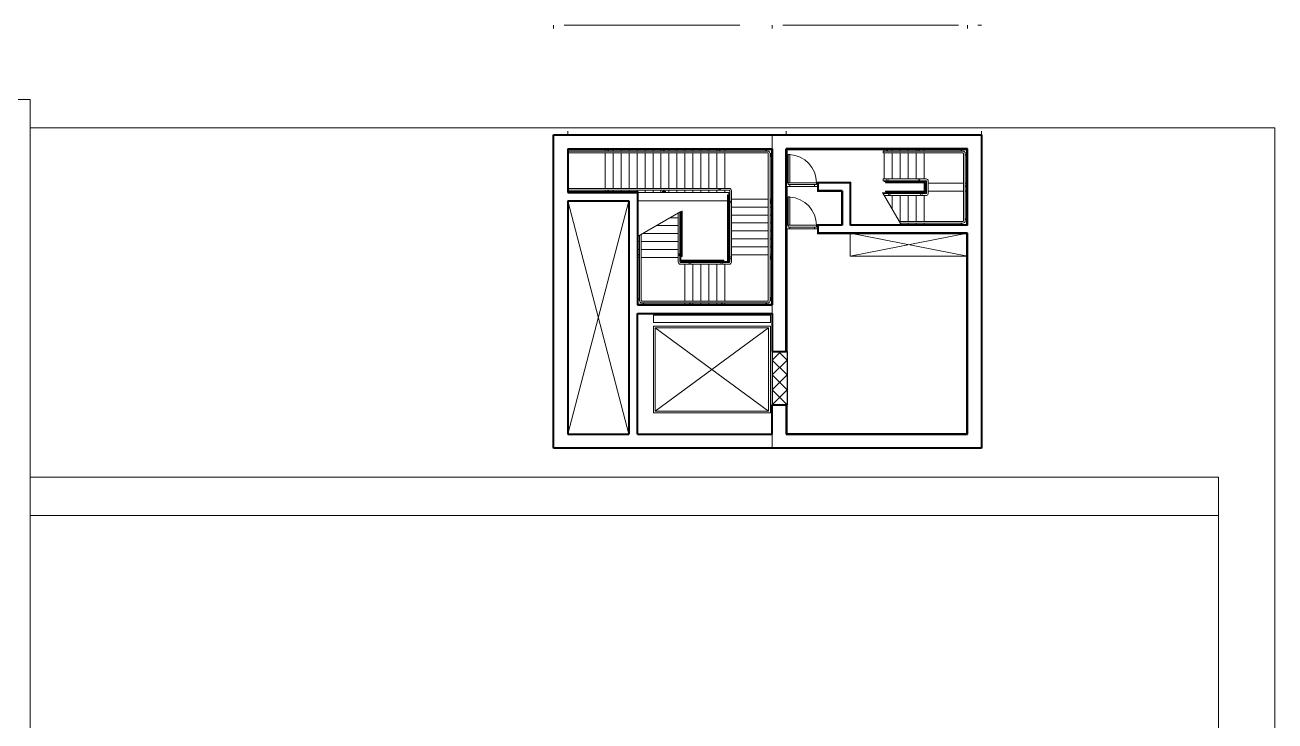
# Model space of a CAD drawing. Header units: metres. Extents: x 1807 to 3745, y 842 to 1968.
# Drawn here: x 3627.85 to 3663.15, y 1423.05 to 1442.7 of the extents above; entities that cross this region are included whole.
import ezdxf

# ---------------------------------------------------------------- set-up
doc = ezdxf.new("R2010")
doc.units = ezdxf.units.M
doc.header["$MEASUREMENT"] = 0
doc.linetypes.add('DGN1', pattern=[7.299439, 0, -7.299439])
doc.linetypes.add('DGN2', pattern=[9.732586, 4.866293, -4.866293])
doc.layers.add('Level 1', color=7, linetype='Continuous', lineweight=0)

msp = doc.modelspace()

# ---------------------------------------------------------------- linework, layer by layer
at = {"layer": 'Level 1', "color": 7, "linetype": 'DGN1', "lineweight": 0}
for p, q in [((3643.175, 1442.7), (3642.775, 1442.7)), ((3642.775, 1442.7), (3642.775, 1439.6)), ((3643.175, 1439.6), (3643.175, 1442.7)), ((3649.35, 1442.7), (3648.95, 1442.7)), ((3648.95, 1442.7), (3648.95, 1439.6)), ((3649.35, 1439.6), (3649.35, 1442.7)), ((3654.862, 1442.7), (3654.462, 1442.7)), ((3654.462, 1442.7), (3654.462, 1439.6)), ((3654.862, 1439.6), (3654.862, 1442.7)), ((3642.775, 1439.6), (3643.175, 1439.6)), ((3648.95, 1439.6), (3649.35, 1439.6)), ((3654.462, 1439.6), (3654.862, 1439.6))]:
    msp.add_line(p, q, dxfattribs=at)
at = {"layer": 'Level 1', "color": 7, "linetype": 'DGN2', "lineweight": 0}
for p, q in [((3643.175, 1442.7), (3648.95, 1442.7)), ((3649.35, 1442.7), (3654.462, 1442.7)), ((3654.462, 1436.82), (3651.15, 1436.175)), ((3651.15, 1436.82), (3654.462, 1436.175)), ((3651.15, 1436.82), (3654.462, 1436.82)), ((3651.15, 1436.175), (3651.15, 1436.82)), ((3654.462, 1436.82), (3654.462, 1436.175)), ((3654.462, 1436.175), (3651.15, 1436.175))]:
    msp.add_line(p, q, dxfattribs=at)
at = {"layer": 'Level 1', "color": 7, "linetype": 'Continuous', "lineweight": 0}
for p, q in [((3626, 1440.6), (3628, 1440.6)), ((3628, 1440.6), (3628, 1439.8)), ((3628, 1439.8), (3628, 1404.2)), ((3628, 1439.8), (3663.15, 1439.8)), ((3654.863, 1439.6), (3648.95, 1439.6)), ((3648.95, 1439.6), (3648.95, 1430.75)), ((3654.863, 1430.75), (3654.863, 1439.6)), ((3663.15, 1439.8), (3663.15, 1404.2)), ((3652.115, 1439.2), (3652.115, 1439.14)), ((3652.34, 1439.2), (3652.34, 1439.14)), ((3652.565, 1439.2), (3652.565, 1439.14)), ((3652.79, 1439.2), (3652.79, 1439.14)), ((3653.015, 1439.2), (3653.015, 1439.14)), ((3653.24, 1439.2), (3653.24, 1439.14)), ((3644.235, 1439.18), (3644.235, 1439.14)), ((3644.235, 1439.09), (3644.235, 1438.085)), ((3644.46, 1439.18), (3644.46, 1439.14)), ((3644.46, 1439.09), (3644.46, 1438.085)), ((3644.685, 1439.18), (3644.685, 1439.14)), ((3644.685, 1439.09), (3644.685, 1438.085)), ((3644.91, 1439.18), (3644.91, 1439.14)), ((3644.91, 1439.09), (3644.91, 1438.085)), ((3645.135, 1439.18), (3645.135, 1439.14)), ((3645.135, 1439.09), (3645.135, 1438.085)), ((3645.36, 1439.18), (3645.36, 1439.14)), ((3645.36, 1439.09), (3645.36, 1438.085)), ((3645.585, 1439.18), (3645.585, 1439.14)), ((3645.585, 1439.09), (3645.585, 1438.085)), ((3645.81, 1439.18), (3645.81, 1439.14)), ((3645.81, 1439.09), (3645.81, 1438.085)), ((3646.035, 1439.18), (3646.035, 1439.14)), ((3646.035, 1439.09), (3646.035, 1438.085)), ((3646.26, 1439.18), (3646.26, 1439.14)), ((3646.26, 1439.09), (3646.26, 1438.085)), ((3646.485, 1439.18), (3646.485, 1439.14)), ((3646.485, 1439.09), (3646.485, 1438.085)), ((3646.71, 1439.18), (3646.71, 1439.14)), ((3646.71, 1439.09), (3646.71, 1438.085)), ((3646.935, 1439.18), (3646.935, 1439.14)), ((3646.935, 1439.09), (3646.935, 1438.085)), ((3647.16, 1439.18), (3647.16, 1439.14)), ((3647.16, 1439.09), (3647.16, 1438.085)), ((3647.385, 1439.18), (3647.385, 1439.14)), ((3647.385, 1439.09), (3647.385, 1438.085)), ((3647.61, 1439.18), (3647.61, 1439.14)), ((3647.61, 1439.09), (3647.61, 1438.085)), ((3649.4, 1438.245), (3649.4, 1439.045)), ((3649.4, 1439.045), (3649.45, 1439.045)), ((3649.45, 1439.045), (3649.45, 1438.245)), ((3652.115, 1439.09), (3652.115, 1438.355)), ((3652.34, 1439.09), (3652.34, 1438.355)), ((3652.565, 1439.09), (3652.565, 1438.355)), ((3652.79, 1439.09), (3652.79, 1438.355)), ((3653.015, 1439.09), (3653.015, 1438.355)), ((3653.24, 1439.09), (3653.24, 1438.355)), ((3649.35, 1438.245), (3649.35, 1438.145)), ((3649.4, 1438.245), (3649.35, 1438.245)), ((3649.35, 1438.245), (3649.35, 1438.145)), ((3649.4, 1438.245), (3649.35, 1438.245)), ((3649.35, 1438.145), (3649.45, 1438.145)), ((3649.35, 1438.145), (3649.45, 1438.145)), ((3649.4, 1438.195), (3649.4, 1438.245)), ((3649.45, 1438.245), (3649.4, 1438.245)), ((3649.4, 1438.195), (3649.4, 1438.245)), ((3649.4, 1438.195), (3649.4, 1438.245)), ((3649.4, 1438.245), (3650.2, 1438.245)), ((3649.45, 1438.195), (3649.4, 1438.195)), ((3649.45, 1438.195), (3649.4, 1438.195)), ((3650.2, 1438.195), (3649.4, 1438.195)), ((3649.45, 1438.145), (3649.45, 1438.195)), ((3649.45, 1438.145), (3649.45, 1438.195)), ((3649.45, 1438.145), (3649.45, 1438.195)), ((3649.45, 1438.195), (3650.15, 1438.195)), ((3650.15, 1438.145), (3649.45, 1438.145)), ((3650.15, 1438.145), (3650.15, 1438.195)), ((3650.15, 1438.195), (3650.2, 1438.195)), ((3650.15, 1438.145), (3650.15, 1438.195)), ((3650.15, 1438.195), (3650.2, 1438.195)), ((3650.15, 1438.195), (3650.15, 1438.145)), ((3650.25, 1438.145), (3650.15, 1438.145)), ((3650.25, 1438.145), (3650.15, 1438.145)), ((3650.2, 1438.195), (3650.2, 1438.245)), ((3650.2, 1438.245), (3650.25, 1438.245)), ((3650.2, 1438.195), (3650.2, 1438.245)), ((3650.2, 1438.245), (3650.25, 1438.245)), ((3650.2, 1438.245), (3650.2, 1438.195)), ((3650.25, 1438.245), (3650.25, 1438.145)), ((3650.25, 1438.245), (3650.25, 1438.145)), ((3652.115, 1438.305), (3652.115, 1438.28)), ((3652.115, 1438.28), (3653.285, 1438.28)), ((3652.34, 1438.305), (3652.34, 1438.28)), ((3652.565, 1438.305), (3652.565, 1438.28)), ((3652.79, 1438.305), (3652.79, 1438.28)), ((3653.015, 1438.305), (3653.015, 1438.28)), ((3653.24, 1438.305), (3653.24, 1438.28)), ((3653.285, 1438.28), (3653.285, 1437.965)), ((3653.285, 1438.235), (3653.31, 1438.235)), ((3653.36, 1438.235), (3654.349, 1438.235)), ((3654.399, 1438.235), (3654.459, 1438.235)), ((3644.235, 1438.035), (3644.235, 1437.995)), ((3644.46, 1438.035), (3644.46, 1437.995)), ((3644.685, 1438.035), (3644.685, 1437.995)), ((3644.91, 1438.035), (3644.91, 1437.995)), ((3645.135, 1438.035), (3645.135, 1437.995)), ((3645.165, 1437.975), (3647.61, 1437.975)), ((3645.36, 1438.035), (3645.36, 1437.975)), ((3645.585, 1438.035), (3645.585, 1437.975)), ((3645.81, 1438.035), (3645.81, 1437.975)), ((3646.035, 1438.035), (3646.035, 1437.975)), ((3646.26, 1438.035), (3646.26, 1437.975)), ((3646.485, 1438.035), (3646.485, 1437.975)), ((3646.71, 1438.035), (3646.71, 1437.975)), ((3646.935, 1438.035), (3646.935, 1437.975)), ((3647.16, 1438.035), (3647.16, 1437.975)), ((3647.385, 1438.035), (3647.385, 1437.975)), ((3647.61, 1438.035), (3647.61, 1437.975)), ((3647.725, 1437.785), (3647.725, 1436.02)), ((3647.725, 1437.785), (3647.75, 1437.785)), ((3647.8, 1437.785), (3648.84, 1437.785)), ((3648.89, 1437.785), (3648.93, 1437.785)), ((3649.4, 1437.045), (3649.4, 1437.845)), ((3649.4, 1437.845), (3649.45, 1437.845)), ((3649.45, 1437.845), (3649.45, 1437.045)), ((3652.064, 1437.974), (3652.598, 1437.05)), ((3652.07, 1437.965), (3653.285, 1437.965)), ((3652.115, 1437.965), (3652.115, 1437.94)), ((3652.34, 1437.965), (3652.34, 1437.94)), ((3652.34, 1437.89), (3652.34, 1437.508)), ((3652.565, 1437.965), (3652.565, 1437.94)), ((3652.565, 1437.89), (3652.565, 1437.155)), ((3652.79, 1437.965), (3652.79, 1437.94)), ((3652.79, 1437.89), (3652.79, 1437.155)), ((3653.015, 1437.965), (3653.015, 1437.94)), ((3653.015, 1437.89), (3653.015, 1437.155)), ((3653.24, 1437.965), (3653.24, 1437.94)), ((3653.24, 1437.89), (3653.24, 1437.155)), ((3653.285, 1438.01), (3653.31, 1438.01)), ((3653.36, 1438.01), (3654.349, 1438.01)), ((3654.399, 1438.01), (3654.459, 1438.01)), ((3643.175, 1431.15), (3643.175, 1437.735)), ((3643.175, 1437.735), (3644.905, 1437.735)), ((3643.175, 1437.735), (3644.905, 1431.15)), ((3644.905, 1437.735), (3643.175, 1431.15)), ((3644.905, 1437.735), (3644.905, 1431.15)), ((3646.37, 1437.43), (3645.165, 1436.735)), ((3646.37, 1437.43), (3646.37, 1436.02)), ((3647.725, 1437.56), (3647.75, 1437.56)), ((3647.8, 1437.56), (3648.84, 1437.56)), ((3648.89, 1437.56), (3648.93, 1437.56)), ((3646.075, 1437.26), (3646.295, 1437.26)), ((3646.345, 1437.26), (3646.37, 1437.26)), ((3647.725, 1437.335), (3647.75, 1437.335)), ((3647.725, 1437.11), (3647.75, 1437.11)), ((3647.8, 1437.335), (3648.84, 1437.335)), ((3647.8, 1437.11), (3648.84, 1437.11)), ((3648.89, 1437.335), (3648.93, 1437.335)), ((3648.89, 1437.11), (3648.93, 1437.11)), ((3652.565, 1437.105), (3652.565, 1437.045)), ((3652.79, 1437.105), (3652.79, 1437.045)), ((3653.015, 1437.105), (3653.015, 1437.045)), ((3653.24, 1437.105), (3653.24, 1437.045)), ((3645.296, 1436.81), (3646.295, 1436.81)), ((3645.685, 1437.035), (3646.295, 1437.035)), ((3646.345, 1437.035), (3646.37, 1437.035)), ((3646.345, 1436.81), (3646.37, 1436.81)), ((3647.725, 1436.885), (3647.75, 1436.885)), ((3647.8, 1436.885), (3648.84, 1436.885)), ((3648.89, 1436.885), (3648.93, 1436.885)), ((3649.35, 1437.045), (3649.35, 1436.945)), ((3649.4, 1437.045), (3649.35, 1437.045)), ((3649.35, 1437.045), (3649.35, 1436.945)), ((3649.4, 1437.045), (3649.35, 1437.045)), ((3649.35, 1436.945), (3649.45, 1436.945)), ((3649.35, 1436.945), (3649.45, 1436.945)), ((3649.4, 1436.995), (3649.4, 1437.045)), ((3649.45, 1437.045), (3649.4, 1437.045)), ((3649.4, 1436.995), (3649.4, 1437.045)), ((3649.4, 1436.995), (3649.4, 1437.045)), ((3649.4, 1437.045), (3650.2, 1437.045)), ((3649.45, 1436.995), (3649.4, 1436.995)), ((3649.45, 1436.995), (3649.4, 1436.995)), ((3650.2, 1436.995), (3649.4, 1436.995)), ((3649.45, 1436.945), (3649.45, 1436.995)), ((3649.45, 1436.945), (3649.45, 1436.995)), ((3649.45, 1436.945), (3649.45, 1436.995)), ((3649.45, 1436.995), (3650.15, 1436.995)), ((3650.15, 1436.945), (3649.45, 1436.945)), ((3650.15, 1436.945), (3650.15, 1436.995)), ((3650.15, 1436.995), (3650.2, 1436.995)), ((3650.15, 1436.945), (3650.15, 1436.995)), ((3650.15, 1436.995), (3650.2, 1436.995)), ((3650.15, 1436.995), (3650.15, 1436.945)), ((3650.25, 1436.945), (3650.15, 1436.945)), ((3650.25, 1436.945), (3650.15, 1436.945)), ((3650.2, 1436.995), (3650.2, 1437.045)), ((3650.2, 1437.045), (3650.25, 1437.045)), ((3650.2, 1436.995), (3650.2, 1437.045)), ((3650.2, 1437.045), (3650.25, 1437.045)), ((3650.2, 1437.045), (3650.2, 1436.995)), ((3650.25, 1437.045), (3650.25, 1436.945)), ((3650.25, 1437.045), (3650.25, 1436.945)), ((3645.165, 1436.585), (3645.205, 1436.585)), ((3645.255, 1436.585), (3646.295, 1436.585)), ((3646.345, 1436.585), (3646.37, 1436.585)), ((3647.725, 1436.66), (3647.75, 1436.66)), ((3647.725, 1436.435), (3647.75, 1436.435)), ((3647.8, 1436.66), (3648.84, 1436.66)), ((3647.8, 1436.435), (3648.84, 1436.435)), ((3648.89, 1436.66), (3648.93, 1436.66)), ((3648.89, 1436.435), (3648.93, 1436.435)), ((3645.165, 1436.36), (3645.205, 1436.36)), ((3645.165, 1436.135), (3645.205, 1436.135)), ((3645.255, 1436.36), (3646.295, 1436.36)), ((3645.255, 1436.135), (3646.295, 1436.135)), ((3646.345, 1436.36), (3646.37, 1436.36)), ((3646.345, 1436.135), (3646.37, 1436.135)), ((3646.37, 1436.02), (3647.725, 1436.02)), ((3646.485, 1436.02), (3646.485, 1435.995)), ((3646.71, 1436.02), (3646.71, 1435.995)), ((3646.935, 1436.02), (3646.935, 1435.995)), ((3647.16, 1436.02), (3647.16, 1435.995)), ((3647.385, 1436.02), (3647.385, 1435.995)), ((3647.61, 1436.02), (3647.61, 1435.995)), ((3647.725, 1436.21), (3647.75, 1436.21)), ((3647.8, 1436.21), (3648.84, 1436.21)), ((3648.89, 1436.21), (3648.93, 1436.21)), ((3646.485, 1435.945), (3646.485, 1434.905)), ((3646.71, 1435.945), (3646.71, 1434.905)), ((3646.935, 1435.945), (3646.935, 1434.905)), ((3647.16, 1435.945), (3647.16, 1434.905)), ((3647.385, 1435.945), (3647.385, 1434.905)), ((3647.61, 1435.945), (3647.61, 1434.905)), ((3646.485, 1434.855), (3646.485, 1434.815)), ((3646.71, 1434.855), (3646.71, 1434.815)), ((3646.935, 1434.855), (3646.935, 1434.815)), ((3647.16, 1434.855), (3647.16, 1434.815)), ((3647.385, 1434.855), (3647.385, 1434.815)), ((3647.61, 1434.855), (3647.61, 1434.815)), ((3648.95, 1434.55), (3645.15, 1434.55)), ((3645.15, 1434.55), (3645.15, 1431.15)), ((3645.6, 1434.505), (3648.9, 1434.505)), ((3645.6, 1434.305), (3645.6, 1434.505)), ((3648.9, 1434.305), (3645.6, 1434.305)), ((3648.9, 1434.505), (3648.9, 1434.305)), ((3648.95, 1431.15), (3648.95, 1434.55)), ((3649.19, 1433.48), (3648.95, 1433.24)), ((3649.37, 1433.24), (3648.95, 1432.82)), ((3648.95, 1433.24), (3649.37, 1432.82)), ((3649.13, 1433.48), (3649.37, 1433.24)), ((3648.95, 1432.82), (3649.37, 1432.4)), ((3649.37, 1432.82), (3648.95, 1432.4)), ((3649.37, 1432.4), (3648.95, 1431.98)), ((3648.95, 1432.4), (3649.37, 1431.98)), ((3643.175, 1431.15), (3644.905, 1431.15)), ((3645.15, 1431.15), (3648.95, 1431.15)), ((3648.95, 1430.75), (3654.863, 1430.75)), ((3661.55, 1429.935), (3628, 1429.935)), ((3661.55, 1429.935), (3661.55, 1415.15)), ((3661.55, 1428.85), (3628, 1428.85))]:
    msp.add_line(p, q, dxfattribs=at)
at = {"layer": 'Level 1', "color": 7, "linetype": 'Continuous', "lineweight": 40}
for p, q in [((3642.775, 1439.6), (3654.862, 1439.6)), ((3642.775, 1430.75), (3642.775, 1439.6)), ((3654.862, 1439.6), (3654.862, 1430.75)), ((3643.175, 1439.2), (3648.95, 1439.2)), ((3643.175, 1439.2), (3643.175, 1437.975)), ((3648.95, 1439.2), (3648.95, 1434.795)), ((3654.462, 1439.2), (3649.35, 1439.2)), ((3649.35, 1433.48), (3649.35, 1439.2)), ((3654.462, 1437.045), (3654.462, 1439.2)), ((3651.15, 1438.245), (3650.25, 1438.245)), ((3650.25, 1438.02), (3650.25, 1438.245)), ((3651.15, 1438.245), (3651.15, 1437.045)), ((3643.175, 1437.975), (3645.145, 1437.975)), ((3645.145, 1437.975), (3645.145, 1434.795)), ((3650.925, 1438.02), (3650.25, 1438.02)), ((3650.925, 1438.02), (3650.925, 1437.045)), ((3643.175, 1437.735), (3644.905, 1437.735)), ((3643.175, 1437.735), (3643.175, 1431.15)), ((3644.905, 1437.735), (3644.905, 1431.15)), ((3650.925, 1437.045), (3650.25, 1437.045)), ((3650.25, 1436.82), (3650.25, 1437.045)), ((3654.462, 1436.82), (3650.25, 1436.82)), ((3653.237, 1436.82), (3650.925, 1436.82)), ((3654.462, 1437.045), (3651.15, 1437.045)), ((3654.462, 1431.15), (3654.462, 1436.82)), ((3645.145, 1434.795), (3648.95, 1434.795)), ((3645.145, 1431.15), (3645.145, 1434.555)), ((3645.145, 1434.555), (3648.95, 1434.555)), ((3648.95, 1434.555), (3648.95, 1433.48)), ((3648.95, 1433.48), (3649.35, 1433.48)), ((3648.95, 1431.15), (3648.95, 1431.98)), ((3648.95, 1431.98), (3649.35, 1431.98)), ((3649.35, 1431.98), (3649.35, 1431.15)), ((3643.175, 1431.15), (3644.905, 1431.15)), ((3645.145, 1431.15), (3648.95, 1431.15)), ((3649.35, 1431.15), (3654.462, 1431.15)), ((3654.862, 1430.75), (3642.775, 1430.75))]:
    msp.add_line(p, q, dxfattribs=at)
at = {"layer": 'Level 1', "color": 7, "linetype": 'Continuous', "lineweight": 13}
for p, q in [((3648.93, 1439.18), (3643.195, 1439.18)), ((3643.195, 1439.18), (3643.195, 1437.995)), ((3643.195, 1439.14), (3648.825, 1439.14)), ((3643.195, 1439.09), (3648.825, 1439.09)), ((3644.367, 1439.18), (3644.267, 1439.18)), ((3644.267, 1439.18), (3644.273, 1439.175)), ((3644.273, 1439.175), (3644.363, 1439.175)), ((3644.31, 1439.14), (3644.31, 1439.175)), ((3644.325, 1439.14), (3644.325, 1439.175)), ((3644.367, 1439.18), (3644.363, 1439.175)), ((3645.943, 1439.18), (3645.843, 1439.18)), ((3645.843, 1439.18), (3645.847, 1439.175)), ((3645.847, 1439.175), (3645.938, 1439.175)), ((3645.885, 1439.14), (3645.885, 1439.175)), ((3645.9, 1439.14), (3645.9, 1439.175)), ((3645.943, 1439.18), (3645.938, 1439.175)), ((3647.517, 1439.18), (3647.418, 1439.18)), ((3647.418, 1439.18), (3647.423, 1439.175)), ((3647.423, 1439.175), (3647.512, 1439.175)), ((3647.46, 1439.14), (3647.46, 1439.175)), ((3647.475, 1439.14), (3647.475, 1439.175)), ((3647.517, 1439.18), (3647.512, 1439.175)), ((3648.73, 1439.18), (3648.83, 1439.18)), ((3648.73, 1439.18), (3648.735, 1439.175)), ((3648.825, 1439.175), (3648.735, 1439.175)), ((3648.773, 1439.14), (3648.773, 1439.175)), ((3648.787, 1439.14), (3648.787, 1439.175)), ((3648.83, 1439.18), (3648.825, 1439.175)), ((3648.84, 1439.075), (3648.84, 1434.92)), ((3648.89, 1439.075), (3648.89, 1434.92)), ((3648.89, 1439.037), (3648.925, 1439.037)), ((3648.89, 1439.023), (3648.925, 1439.023)), ((3648.93, 1439.08), (3648.925, 1439.075)), ((3648.925, 1439.075), (3648.925, 1438.985)), ((3648.93, 1438.98), (3648.925, 1438.985)), ((3648.93, 1439.18), (3648.93, 1434.815)), ((3648.93, 1438.98), (3648.93, 1439.08)), ((3649.37, 1439.18), (3650.795, 1439.18)), ((3649.37, 1438.245), (3649.37, 1439.18)), ((3650.795, 1439.18), (3653.4, 1439.18)), ((3652.085, 1439.14), (3654.337, 1439.14)), ((3652.085, 1439.14), (3652.085, 1439.09)), ((3652.085, 1439.09), (3654.337, 1439.09)), ((3652.247, 1439.18), (3652.148, 1439.18)), ((3652.148, 1439.18), (3652.153, 1439.175)), ((3652.153, 1439.175), (3652.242, 1439.175)), ((3652.19, 1439.14), (3652.19, 1439.175)), ((3652.205, 1439.14), (3652.205, 1439.175)), ((3652.247, 1439.18), (3652.242, 1439.175)), ((3653.148, 1439.18), (3653.048, 1439.18)), ((3653.048, 1439.18), (3653.053, 1439.175)), ((3653.053, 1439.175), (3653.142, 1439.175)), ((3653.09, 1439.14), (3653.09, 1439.175)), ((3653.105, 1439.14), (3653.105, 1439.175)), ((3653.148, 1439.18), (3653.142, 1439.175)), ((3653.4, 1439.18), (3654.442, 1439.18)), ((3654.242, 1439.18), (3654.342, 1439.18)), ((3654.242, 1439.18), (3654.247, 1439.175)), ((3654.337, 1439.175), (3654.247, 1439.175)), ((3654.285, 1439.14), (3654.285, 1439.175)), ((3654.3, 1439.14), (3654.3, 1439.175)), ((3654.342, 1439.18), (3654.337, 1439.175)), ((3654.352, 1439.075), (3654.352, 1437.17)), ((3654.402, 1439.075), (3654.402, 1437.17)), ((3654.402, 1439.037), (3654.437, 1439.037)), ((3654.402, 1439.023), (3654.437, 1439.023)), ((3654.442, 1439.08), (3654.437, 1439.075)), ((3654.437, 1439.075), (3654.437, 1438.985)), ((3654.442, 1438.98), (3654.437, 1438.985)), ((3654.442, 1439.18), (3654.442, 1437.065)), ((3654.442, 1438.98), (3654.442, 1439.08)), ((3649.37, 1437.045), (3649.37, 1438.145)), ((3651.17, 1438.265), (3650.23, 1438.265)), ((3650.23, 1438.245), (3650.23, 1438.265)), ((3650.23, 1438), (3650.23, 1438.145)), ((3651.17, 1438.265), (3651.17, 1437.065)), ((3652.085, 1438.355), (3653.295, 1438.355)), ((3652.085, 1438.355), (3652.085, 1438.305)), ((3652.085, 1438.305), (3653.295, 1438.305)), ((3652.148, 1438.241), (3652.148, 1438.255)), ((3652.148, 1438.255), (3652.198, 1438.255)), ((3652.198, 1438.241), (3652.148, 1438.241)), ((3652.19, 1438.305), (3652.19, 1438.255)), ((3652.19, 1438.255), (3652.205, 1438.255)), ((3653.097, 1438.255), (3652.198, 1438.255)), ((3652.198, 1438.255), (3652.198, 1438.241)), ((3652.198, 1438.255), (3652.198, 1438.241)), ((3652.198, 1438.241), (3653.097, 1438.241)), ((3652.205, 1438.305), (3652.205, 1438.255)), ((3653.09, 1438.305), (3653.09, 1438.255)), ((3653.09, 1438.255), (3653.105, 1438.255)), ((3653.097, 1438.241), (3653.097, 1438.255)), ((3653.245, 1438.255), (3653.097, 1438.255)), ((3653.097, 1438.255), (3653.097, 1438.241)), ((3653.097, 1438.241), (3653.245, 1438.241)), ((3653.105, 1438.305), (3653.105, 1438.255)), ((3653.245, 1438.241), (3653.245, 1438.255)), ((3653.26, 1438.255), (3653.245, 1438.255)), ((3653.245, 1438.255), (3653.245, 1437.989)), ((3653.26, 1437.989), (3653.26, 1438.255)), ((3653.31, 1437.955), (3653.31, 1438.29)), ((3653.36, 1437.941), (3653.36, 1438.29)), ((3654.402, 1438.16), (3654.437, 1438.16)), ((3654.402, 1438.145), (3654.437, 1438.145)), ((3654.442, 1438.203), (3654.437, 1438.197)), ((3654.437, 1438.108), (3654.437, 1438.197)), ((3654.442, 1438.203), (3654.442, 1438.102)), ((3643.195, 1438.085), (3647.735, 1438.085)), ((3643.195, 1438.035), (3647.735, 1438.035)), ((3643.195, 1437.995), (3645.165, 1437.995)), ((3644.267, 1437.995), (3644.273, 1438)), ((3644.367, 1437.995), (3644.267, 1437.995)), ((3644.273, 1438), (3644.363, 1438)), ((3644.31, 1438.035), (3644.31, 1438)), ((3644.325, 1438.035), (3644.325, 1438)), ((3644.367, 1437.995), (3644.363, 1438)), ((3645.165, 1437.995), (3645.165, 1434.815)), ((3645.165, 1437.975), (3647.725, 1437.975)), ((3645.843, 1437.995), (3645.847, 1438)), ((3645.943, 1437.995), (3645.843, 1437.995)), ((3645.847, 1438), (3645.938, 1438)), ((3645.885, 1438.035), (3645.885, 1438)), ((3645.9, 1438.035), (3645.9, 1438)), ((3645.943, 1437.995), (3645.938, 1438)), ((3647.686, 1437.902), (3647.7, 1437.902)), ((3647.686, 1437.703), (3647.686, 1437.902)), ((3647.7, 1437.902), (3647.7, 1437.703)), ((3647.725, 1437.975), (3647.725, 1437.735)), ((3647.75, 1436.01), (3647.75, 1438.02)), ((3647.8, 1436.01), (3647.8, 1438.02)), ((3650.905, 1438), (3650.23, 1438)), ((3650.905, 1438), (3650.905, 1437.065)), ((3652.084, 1437.94), (3653.295, 1437.94)), ((3652.113, 1437.89), (3653.309, 1437.89)), ((3652.148, 1438.005), (3652.148, 1437.989)), ((3652.258, 1438.005), (3652.148, 1438.005)), ((3652.148, 1437.989), (3652.258, 1437.989)), ((3652.25, 1437.94), (3652.25, 1437.989)), ((3652.25, 1437.989), (3652.265, 1437.989)), ((3652.258, 1437.989), (3652.258, 1438.005)), ((3652.258, 1437.989), (3652.258, 1438.005)), ((3652.258, 1438.005), (3653.157, 1438.005)), ((3653.157, 1437.989), (3652.258, 1437.989)), ((3652.265, 1437.94), (3652.265, 1437.989)), ((3653.15, 1437.94), (3653.15, 1437.989)), ((3653.15, 1437.989), (3653.165, 1437.989)), ((3653.157, 1437.989), (3653.157, 1438.005)), ((3653.157, 1438.005), (3653.245, 1438.005)), ((3653.157, 1438.005), (3653.157, 1437.989)), ((3653.245, 1437.989), (3653.157, 1437.989)), ((3653.165, 1437.94), (3653.165, 1437.989)), ((3653.245, 1438.005), (3653.245, 1437.989)), ((3653.245, 1437.989), (3653.26, 1437.989)), ((3654.442, 1438.102), (3654.437, 1438.108)), ((3645.165, 1437.735), (3647.686, 1437.735)), ((3646.394, 1436.217), (3646.394, 1437.444)), ((3646.41, 1437.453), (3646.41, 1436.217)), ((3647.7, 1437.703), (3647.686, 1437.703)), ((3647.7, 1437.703), (3647.686, 1437.703)), ((3647.7, 1437.703), (3647.686, 1437.703)), ((3647.686, 1437.703), (3647.686, 1436.128)), ((3647.7, 1437.735), (3647.725, 1437.735)), ((3647.75, 1437.71), (3647.7, 1437.71)), ((3647.7, 1436.128), (3647.7, 1437.703)), ((3647.75, 1437.695), (3647.7, 1437.695)), ((3648.89, 1437.71), (3648.925, 1437.71)), ((3648.89, 1437.695), (3648.925, 1437.695)), ((3648.93, 1437.753), (3648.925, 1437.747)), ((3648.925, 1437.747), (3648.925, 1437.658)), ((3648.93, 1437.652), (3648.925, 1437.658)), ((3648.93, 1437.652), (3648.93, 1437.753)), ((3646.295, 1436.01), (3646.295, 1437.387)), ((3646.345, 1436.01), (3646.345, 1437.416)), ((3652.537, 1437.155), (3654.337, 1437.155)), ((3652.566, 1437.105), (3654.337, 1437.105)), ((3654.242, 1437.065), (3654.247, 1437.07)), ((3654.337, 1437.07), (3654.247, 1437.07)), ((3654.285, 1437.105), (3654.285, 1437.07)), ((3654.3, 1437.105), (3654.3, 1437.07)), ((3654.342, 1437.065), (3654.337, 1437.07)), ((3654.402, 1437.223), (3654.437, 1437.223)), ((3654.402, 1437.207), (3654.437, 1437.207)), ((3654.442, 1437.265), (3654.437, 1437.26)), ((3654.437, 1437.17), (3654.437, 1437.26)), ((3654.442, 1437.165), (3654.437, 1437.17)), ((3654.442, 1437.265), (3654.442, 1437.165)), ((3645.205, 1434.92), (3645.205, 1436.758)), ((3645.255, 1434.92), (3645.255, 1436.787)), ((3649.37, 1433.48), (3649.37, 1436.945)), ((3650.905, 1437.065), (3650.23, 1437.065)), ((3650.23, 1437.045), (3650.23, 1437.065)), ((3650.23, 1436.8), (3650.23, 1436.945)), ((3654.442, 1436.8), (3650.23, 1436.8)), ((3654.442, 1437.065), (3651.17, 1437.065)), ((3654.242, 1437.065), (3654.342, 1437.065)), ((3654.442, 1436.8), (3654.442, 1431.17)), ((3645.165, 1436.168), (3645.165, 1436.267)), ((3645.165, 1436.267), (3645.17, 1436.263)), ((3645.165, 1436.168), (3645.17, 1436.172)), ((3645.17, 1436.263), (3645.17, 1436.172)), ((3645.205, 1436.225), (3645.17, 1436.225)), ((3645.205, 1436.21), (3645.17, 1436.21)), ((3646.295, 1436.36), (3646.295, 1436.135)), ((3646.345, 1436.225), (3646.394, 1436.225)), ((3646.345, 1436.21), (3646.394, 1436.21)), ((3646.394, 1436.217), (3646.41, 1436.217)), ((3646.41, 1436.217), (3646.394, 1436.217)), ((3646.394, 1436.168), (3646.394, 1436.217)), ((3646.394, 1436.217), (3646.41, 1436.217)), ((3646.41, 1436.168), (3646.394, 1436.168)), ((3646.394, 1436.044), (3646.394, 1436.06)), ((3646.394, 1436.06), (3646.628, 1436.06)), ((3646.628, 1436.044), (3646.394, 1436.044)), ((3646.41, 1436.217), (3646.41, 1436.168)), ((3646.62, 1435.995), (3646.62, 1436.044)), ((3646.62, 1436.044), (3646.635, 1436.044)), ((3647.586, 1436.06), (3646.628, 1436.06)), ((3646.628, 1436.06), (3646.628, 1436.044)), ((3646.628, 1436.06), (3646.628, 1436.044)), ((3646.628, 1436.044), (3647.586, 1436.044)), ((3646.635, 1435.995), (3646.635, 1436.044)), ((3647.52, 1435.995), (3647.52, 1436.044)), ((3647.52, 1436.044), (3647.535, 1436.044)), ((3647.535, 1435.995), (3647.535, 1436.044)), ((3647.586, 1436.044), (3647.586, 1436.06)), ((3647.7, 1436.128), (3647.686, 1436.128)), ((3647.7, 1436.128), (3647.686, 1436.128)), ((3647.686, 1436.128), (3647.686, 1436.044)), ((3647.686, 1436.128), (3647.7, 1436.128)), ((3647.686, 1436.044), (3647.7, 1436.044)), ((3647.75, 1436.135), (3647.7, 1436.135)), ((3647.7, 1436.044), (3647.7, 1436.128)), ((3647.75, 1436.12), (3647.7, 1436.12)), ((3648.89, 1436.135), (3648.925, 1436.135)), ((3648.89, 1436.12), (3648.925, 1436.12)), ((3648.93, 1436.178), (3648.925, 1436.172)), ((3648.925, 1436.172), (3648.925, 1436.082)), ((3648.93, 1436.078), (3648.925, 1436.082)), ((3648.93, 1436.078), (3648.93, 1436.178)), ((3646.36, 1435.995), (3647.735, 1435.995)), ((3646.36, 1435.945), (3647.735, 1435.945)), ((3645.165, 1435.015), (3645.165, 1434.915)), ((3645.165, 1435.015), (3645.17, 1435.01)), ((3645.17, 1434.92), (3645.17, 1435.01)), ((3645.205, 1434.973), (3645.17, 1434.973)), ((3645.205, 1434.957), (3645.17, 1434.957)), ((3648.89, 1434.973), (3648.925, 1434.973)), ((3648.89, 1434.957), (3648.925, 1434.957)), ((3648.93, 1435.015), (3648.925, 1435.01)), ((3648.925, 1434.92), (3648.925, 1435.01)), ((3648.93, 1435.015), (3648.93, 1434.915)), ((3645.165, 1434.915), (3645.17, 1434.92)), ((3645.165, 1434.815), (3648.93, 1434.815)), ((3645.265, 1434.815), (3645.27, 1434.82)), ((3645.365, 1434.815), (3645.265, 1434.815)), ((3645.27, 1434.905), (3648.825, 1434.905)), ((3645.27, 1434.855), (3648.825, 1434.855)), ((3645.27, 1434.82), (3645.36, 1434.82)), ((3645.307, 1434.855), (3645.307, 1434.82)), ((3645.323, 1434.855), (3645.323, 1434.82)), ((3645.365, 1434.815), (3645.36, 1434.82)), ((3646.577, 1434.815), (3646.582, 1434.82)), ((3646.678, 1434.815), (3646.577, 1434.815)), ((3646.582, 1434.82), (3646.673, 1434.82)), ((3646.62, 1434.855), (3646.62, 1434.82)), ((3646.62, 1434.855), (3646.635, 1434.855)), ((3646.635, 1434.855), (3646.635, 1434.82)), ((3646.678, 1434.815), (3646.673, 1434.82)), ((3647.477, 1434.815), (3647.483, 1434.82)), ((3647.577, 1434.815), (3647.477, 1434.815)), ((3647.483, 1434.82), (3647.573, 1434.82)), ((3647.52, 1434.855), (3647.52, 1434.82)), ((3647.535, 1434.855), (3647.535, 1434.82)), ((3647.577, 1434.815), (3647.573, 1434.82)), ((3648.73, 1434.815), (3648.735, 1434.82)), ((3648.73, 1434.815), (3648.83, 1434.815)), ((3648.825, 1434.82), (3648.735, 1434.82)), ((3648.773, 1434.855), (3648.773, 1434.82)), ((3648.787, 1434.855), (3648.787, 1434.82)), ((3648.83, 1434.815), (3648.825, 1434.82)), ((3648.93, 1434.915), (3648.925, 1434.92)), ((3648.9, 1434.2), (3645.6, 1434.2)), ((3645.6, 1434.2), (3645.6, 1431.75)), ((3645.65, 1434.15), (3648.85, 1431.8)), ((3648.85, 1434.15), (3645.65, 1431.8)), ((3648.85, 1434.15), (3645.65, 1434.15)), ((3645.65, 1434.15), (3645.65, 1431.8)), ((3648.85, 1431.8), (3648.85, 1434.15)), ((3648.9, 1431.75), (3648.9, 1434.2)), ((3645.65, 1431.8), (3648.85, 1431.8)), ((3649.37, 1431.17), (3649.37, 1431.98)), ((3645.6, 1431.75), (3648.9, 1431.75)), ((3647.25, 1431.15), (3647.25, 1431.15)), ((3647.25, 1431.15), (3647.25, 1431.15)), ((3654.442, 1431.17), (3649.37, 1431.17))]:
    msp.add_line(p, q, dxfattribs=at)
at = {"layer": 'Level 1', "color": 7, "linetype": 'Continuous', "lineweight": 30}
for p, q in [((3648.95, 1433.48), (3648.95, 1431.98)), ((3648.95, 1433.48), (3649.37, 1433.48)), ((3649.37, 1433.48), (3649.37, 1431.98)), ((3648.95, 1431.98), (3649.37, 1431.98))]:
    msp.add_line(p, q, dxfattribs=at)
at = {"layer": 'Level 1', "color": 7, "linetype": 'Continuous', "lineweight": 13}
for centre in [(3652.198, 1438.33), (3653.097, 1438.33), (3647.468, 1438.06), (3652.258, 1437.915), (3653.157, 1437.915), (3647.775, 1437.703), (3646.32, 1436.217), (3647.775, 1436.128), (3646.628, 1435.97), (3647.528, 1435.97)]:
    msp.add_circle(centre, 0.025, dxfattribs=at)
for centre, radius, start, end in [((3648.825, 1439.075), 0.065, 0, 90), ((3648.825, 1439.075), 0.015, 0, 90), ((3648.825, 1439.075), 0.015, 0, 90), ((3654.337, 1439.075), 0.065, 0, 90), ((3654.337, 1439.075), 0.015, 0, 90), ((3653.295, 1438.29), 0.065, 0, 90), ((3653.295, 1438.29), 0.015, 0, 90), ((3647.735, 1438.02), 0.065, 0, 90), ((3647.735, 1438.02), 0.015, 0, 90), ((3653.295, 1437.955), 0.015, 270, 0), ((3653.309, 1437.941), 0.051, 270, 0), ((3654.337, 1437.17), 0.015, 270, 0), ((3654.337, 1437.17), 0.065, 270, 0), ((3646.36, 1436.01), 0.065, 180, 270), ((3646.36, 1436.01), 0.015, 180, 270), ((3647.735, 1436.01), 0.015, 270, 0), ((3647.735, 1436.01), 0.065, 270, 0), ((3645.27, 1434.92), 0.065, 180, 270), ((3645.27, 1434.92), 0.015, 180, 270), ((3648.825, 1434.92), 0.015, 270, 0), ((3648.825, 1434.92), 0.015, 270, 0), ((3648.825, 1434.92), 0.065, 270, 0)]:
    msp.add_arc(centre, radius, start, end, dxfattribs=at)
at = {"layer": 'Level 1', "color": 7, "linetype": 'Continuous', "lineweight": 0}
for centre in [(3649.4, 1438.245), (3649.4, 1437.045)]:
    msp.add_arc(centre, 0.8, 0, 86.4237, dxfattribs=at)

doc.saveas('drawing.dxf')
